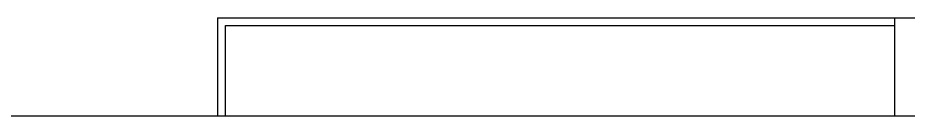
# Model space of a CAD drawing. Extents: x 3792242 to 5145247, y -1546315 to -1031918.
# Drawn here: x 4275623 to 4277873, y -1518664 to -1518414 of the extents above; entities that cross this region are included whole.
import ezdxf

# ---------------------------------------------------------------- set-up
doc = ezdxf.new("R2010")
doc.units = 0
doc.header["$MEASUREMENT"] = 0
doc.layers.add('TENKÁ', color=7, linetype='CONTINUOUS')

msp = doc.modelspace()

# ---------------------------------------------------------------- linework, layer by layer
at = {"layer": 'TENKÁ', "color": 8}
for p, q in [((4276127.714, -1518413.77), (4277837.714, -1518413.77)), ((4276127.714, -1518413.77), (4276127.714, -1518663.77)), ((4276147.714, -1518663.77), (4276147.714, -1518433.77)), ((4276147.714, -1518433.77), (4277837.714, -1518433.77))]:
    msp.add_line(p, q, dxfattribs=at)
at = {"layer": 'TENKÁ', "ltscale": 0.25}
for q in [(4277837.714, -1518663.77), (4279337.714, -1518413.77)]:
    msp.add_line((4277837.714, -1518413.77), q, dxfattribs=at)
at = {"layer": 'TENKÁ'}
msp.add_line((4308797.714, -1518663.77), (4262097.714, -1518663.77), dxfattribs=at)

doc.saveas('drawing.dxf')
